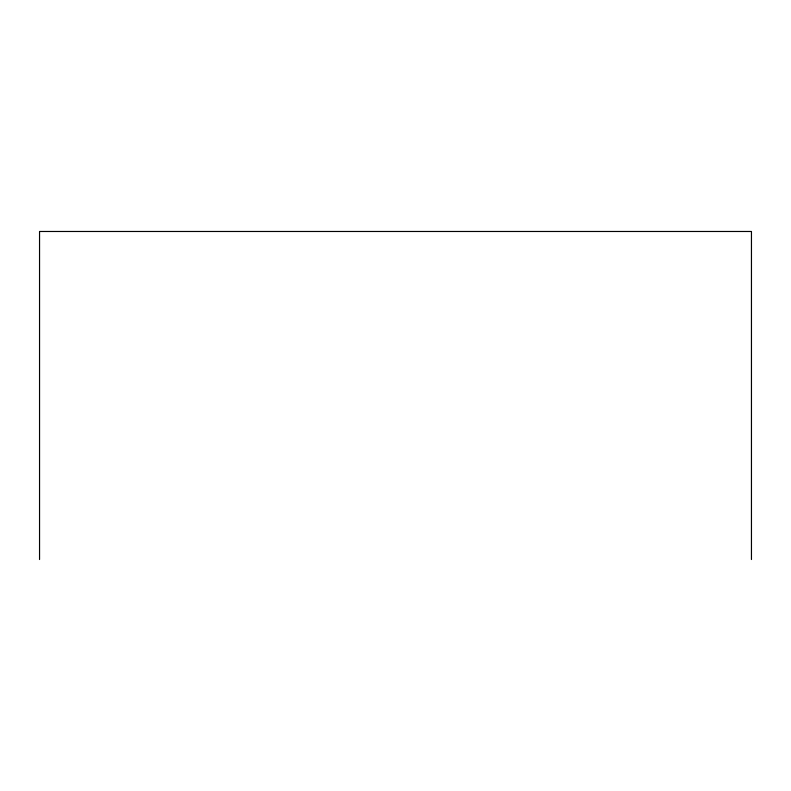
<?xml version="1.0" encoding="UTF-8"?>
<svg xmlns="http://www.w3.org/2000/svg" width="791" height="791" viewBox="0 0 791 791"><rect width="100%" height="100%" fill="white"/><g stroke="black" fill="none" stroke-linecap="round" stroke-linejoin="round"><path stroke-width="1.19" d="M751.45 559.524L751.45 231.476L39.55 231.476L39.55 559.524"/></g></svg>
